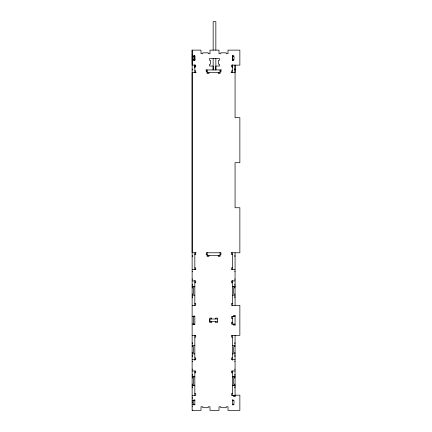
<?xml version="1.0" encoding="UTF-8"?>
<svg xmlns="http://www.w3.org/2000/svg" width="432" height="432" viewBox="0 0 432 432"><rect width="100%" height="100%" fill="white"/><g stroke="black" fill="none" stroke-linecap="round" stroke-linejoin="round"><path stroke-width="0.65" d="M232.362 66.933L231.46 66.933L231.46 65.135L239.868 65.135L239.868 50.123L228.01 50.123L228.01 53.725L226.206 53.725L226.206 52.823L220.806 52.823L220.806 53.725L219.002 53.725L219.002 50.123L209.995 50.123L209.995 53.725L208.192 53.725L208.192 52.823L202.792 52.823L202.792 53.725L200.988 53.725L200.988 50.123L192.132 50.123L192.132 65.135L195.734 65.135L195.734 66.933L194.832 66.933M194.832 58.941L194.832 59.881A0.675 0.675 0 0 1 194.157 60.556A0.675 0.675 0 0 1 193.482 59.881C192.812 59.114 193.093 53.876 194.832 56.014M194.832 67.495L194.832 64.822M213.149 58.531L213.149 69.935L213.149 66.037L209.547 66.037L209.547 64.233L210.443 64.233L210.443 60.329L209.547 60.329L209.547 58.531L219.451 58.531L219.451 60.329L218.554 60.329L218.554 64.233L219.451 64.233L219.451 66.037L215.849 66.037L215.849 69.935L215.849 58.531M232.362 58.941L232.362 59.881A0.675 0.675 0 0 0 233.037 60.556A0.675 0.675 0 0 0 233.712 59.881C234.382 59.114 234.106 53.876 232.362 56.014M232.362 67.495L232.362 64.822M194.832 404.509C193.093 406.647 192.812 401.409 193.482 400.642A0.675 0.675 0 0 1 194.157 399.967A0.675 0.675 0 0 1 194.832 400.642L192.132 400.642M192.132 50.382L192.58 50.382M192.132 54.324L192.58 54.324M192.132 56.128L194.832 56.128L194.832 59.881L192.132 59.881M234.052 56.128L232.362 56.128L232.362 59.881L234.052 59.881M192.132 57.629L192.58 57.629M192.132 58.531L192.58 58.531M192.132 61.679L192.58 61.679M192.132 63.331L192.58 63.331M192.132 69.039L192.58 69.039M234.614 69.039L235.067 69.039M192.132 69.935L192.58 69.935M205.94 69.935L221.254 69.935M234.614 69.935L235.067 69.935M194.832 70.837L195.734 70.837L195.734 72.641M232.362 70.837L231.46 70.837L231.46 72.641M220.061 71.739L220.963 71.739L220.963 69.935M196.15 72.641L192.132 72.641L192.132 252.779L196.15 252.779M220.055 72.641L207.144 72.641L207.144 69.935M231.05 72.641L235.067 72.641L235.067 65.135L235.067 117.677L239.868 117.677L239.868 162.707L235.067 162.707L235.067 207.743L239.868 207.743L239.868 252.779L231.05 252.779M194.832 254.578L195.734 254.578L195.734 252.779M220.061 254.578L220.963 254.578L220.963 252.779L206.248 252.779L206.248 254.578L207.149 254.578L207.149 256.381L208.953 256.381L208.953 255.479M232.362 254.578L231.46 254.578L231.46 252.779M192.132 255.479L192.58 255.479M220.055 255.479L207.144 255.479L207.144 252.477M234.614 255.479L235.067 255.479M192.132 256.381L192.58 256.381M234.614 256.381L235.067 256.381M194.832 267.867L195.734 267.867L195.734 269.665L192.132 269.665M232.362 267.867L231.46 267.867L231.46 269.665L235.067 269.665M192.132 271.469L192.58 271.469M234.614 271.469L235.067 271.469M192.132 279.126L192.58 279.126M234.614 279.126L235.067 279.126M192.132 280.924L195.734 280.924L195.734 282.728L194.832 282.728M235.067 280.924L231.46 280.924L231.46 282.728L232.362 282.728M192.132 284.218L192.58 284.218M234.614 284.218L235.067 284.218M192.132 285.12L192.58 285.12M234.614 285.12L235.067 285.12M192.132 286.756L194.832 286.756M232.816 286.756L235.067 286.756M192.132 286.794L194.832 286.794M232.362 286.794L235.067 286.794M192.132 287.825L193.482 287.825L193.482 294.127L192.132 294.127M235.067 287.825L233.712 287.825L233.712 294.127L235.067 294.127M192.132 295.159L194.832 295.159M232.362 295.196L235.067 295.196M192.132 296.833L192.58 296.833M234.614 296.833L235.067 296.833M192.132 297.729L192.58 297.729M234.614 297.729L235.067 297.729M194.832 303.518L195.734 303.518L195.734 305.321L192.132 305.321M232.362 303.518L231.46 303.518L231.46 305.321L239.868 305.321L239.868 335.34L231.46 335.34L231.46 337.144L232.362 337.144M235.067 315.679L233.264 315.679L233.264 316.575M192.132 316.575L194.832 316.575L194.832 324.081A0.675 0.675 0 0 1 194.157 324.761A0.675 0.675 0 0 1 193.482 324.081L193.482 316.575A0.675 0.675 0 0 1 194.157 315.9A0.675 0.675 0 0 1 194.832 316.575M235.067 316.575L231.46 316.575L231.46 318.379L232.362 318.379M217.35 318.978L209.844 318.978L209.844 321.683L217.35 321.683M232.362 322.283L231.46 322.283L231.46 324.081L235.067 324.081M192.132 324.081L194.832 324.081M235.067 324.983L233.264 324.983L233.264 324.081M192.132 335.34L195.734 335.34L195.734 337.144L194.832 337.144M192.132 342.932L192.58 342.932M234.614 342.932L235.067 342.932M192.132 343.829L192.58 343.829M234.614 343.829L235.067 343.829M192.132 345.465L194.832 345.503M232.362 345.465L235.067 345.465M192.132 346.534L193.482 346.534L193.482 352.836L192.132 352.836M235.067 346.534L233.712 346.534L233.712 352.836L235.067 352.836M192.132 353.867L194.832 353.867M232.362 353.867L235.067 353.867M192.132 355.541L192.58 355.541M234.614 355.541L235.067 355.541M192.132 356.438L192.58 356.438M234.614 356.438L235.067 356.438M194.832 357.934L195.734 357.934L195.734 359.737L192.132 359.737M232.362 357.934L231.46 357.934L231.46 359.737L235.067 359.737M192.132 361.535L192.58 361.535M234.614 361.535L235.067 361.535M192.132 369.193L192.58 369.193M234.614 369.193L235.067 369.193M192.132 370.996L195.734 370.996L195.734 372.794L194.832 372.794M235.067 370.996L231.46 370.996L231.46 372.794L232.362 372.794M192.132 374.29L192.58 374.29M234.614 374.29L235.067 374.29M192.132 375.192L192.58 375.192M234.614 375.192L235.067 375.192M194.384 376.828L192.132 376.828L194.832 376.866M192.132 377.892L193.482 377.892L193.482 384.199L192.132 384.199M235.067 377.892L233.712 377.892L233.712 384.199L235.067 384.199M192.132 385.225L194.832 385.225M232.362 385.225L235.067 385.225M192.132 385.263L194.832 385.263M232.816 385.263L235.067 385.263M192.132 386.899L192.58 386.899M234.614 386.899L235.067 386.899M192.132 387.801L192.58 387.801M234.614 387.801L235.067 387.801M194.832 393.584L195.734 393.584L195.734 395.388L192.132 395.388M232.362 393.584L231.46 393.584L231.46 395.388L235.067 395.388M235.067 395.172L239.868 395.172L239.868 410.4L228.01 410.4L228.01 406.798L226.206 406.798L226.206 407.7L220.806 407.7L220.806 406.798L219.002 406.798L219.002 410.4L209.995 410.4L209.995 406.798L208.192 406.798L208.192 407.7L202.792 407.7L202.792 406.798L200.988 406.798L200.988 410.4L192.132 410.4L192.132 50.123M235.067 396.29L233.264 396.29L233.264 395.388M192.132 397.192L192.58 397.192M192.132 398.839L192.58 398.839M234.052 400.642L232.362 400.642A0.675 0.675 0 0 1 233.037 399.967A0.675 0.675 0 0 1 233.712 400.642C234.382 401.409 234.106 406.647 232.362 404.509M192.132 401.992L192.58 401.992M192.132 402.894L192.58 402.894M192.132 404.395L194.832 404.395M232.362 404.395L234.052 404.395M192.132 406.199L192.58 406.199M192.132 410.141L192.58 410.141M235.067 252.779L235.067 305.321M235.067 315.376L235.067 325.285M235.067 335.34L235.067 396.587M232.362 55.674L232.362 60.782M232.362 65.135L232.362 72.641M232.362 252.779L232.362 269.665M232.362 280.476L232.362 305.321M232.362 316.575L232.362 324.081M232.362 335.34L232.362 360.185M232.362 370.996L232.362 395.388M232.362 399.74L232.362 404.843M220.055 69.935L220.061 73.543L218.257 73.543L218.257 72.641M220.055 252.477L220.061 256.381L218.257 256.381L218.257 255.479M215.849 50.123L215.849 21.6L213.149 21.6L213.149 50.123M215.557 318.978L215.557 318.076L217.355 318.076L217.355 322.58L215.557 322.58L215.557 321.683M211.653 318.978L211.653 318.076L209.849 318.076L209.849 322.58L211.653 322.58L211.653 321.683M208.953 72.641L208.953 73.543L207.149 73.543L207.149 71.739L206.248 71.739L206.248 69.935M194.832 55.674L194.832 60.782M194.832 65.135L194.832 72.641M194.832 252.779L194.832 269.665M194.832 280.476L194.832 305.564M194.832 335.097L194.832 360.185M194.832 370.996L194.832 395.388M194.832 399.74L194.832 404.843M235.067 376.828L232.362 376.828L235.067 376.866"/></g></svg>
